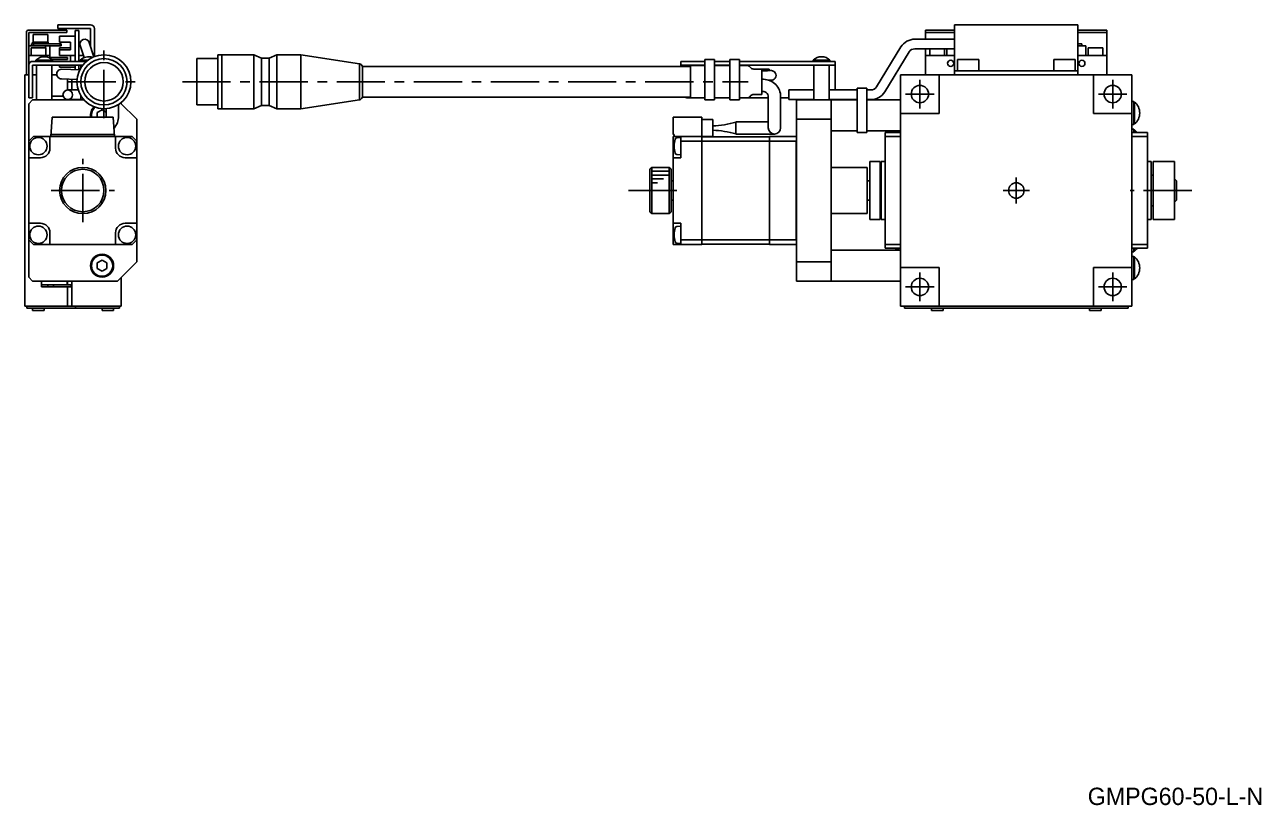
# Model space of a CAD drawing. Extents: x -215 to 417, y 17 to 265.
# Drawn here: x 96.4 to 417, y 16.9 to 219.4 of the extents above; entities that cross this region are included whole.
import ezdxf

# ---------------------------------------------------------------- set-up
doc = ezdxf.new("R2010")
doc.units = 0
doc.header["$LTSCALE"] = 10
doc.linetypes.add('CENTER', pattern=[2, 1.25, -0.25, 0.25, -0.25])
doc.layers.add('1', color=7, linetype='CONTINUOUS')
doc.styles.get("Standard").update_dxf_attribs({"font": 'FGP教科書体NT-M'})

msp = doc.modelspace()

# ---------------------------------------------------------------- linework, layer by layer
at = {"layer": '1', "color": 7, "linetype": 'CONTINUOUS'}
for p, q in [((113.482017, 219.401288), (104.982017, 219.401288)), ((104.982017, 218.401288), (104.982017, 219.401288)), ((104.982017, 218.401288), (113.482017, 218.401288)), ((113.482017, 218.401288), (113.482017, 213.829848)), ((114.482017, 211.139636), (114.482017, 218.401288)), ((337.516398, 206.401288), (337.516398, 219.401288)), ((337.516398, 219.401288), (369.516398, 219.401288)), ((369.516398, 206.401288), (369.516398, 219.401288)), ((96.882017, 217.501288), (96.882017, 206.401288)), ((97.382017, 218.001288), (107.382017, 218.001288)), ((97.482017, 217.401288), (107.382017, 217.401288)), ((97.482017, 217.401288), (97.482017, 200.401288)), ((98.482017, 214.901288), (102.482017, 214.901288)), ((98.482017, 214.901288), (98.482017, 214.401288)), ((102.382017, 216.901288), (98.582017, 216.901288)), ((98.582017, 216.901288), (98.582017, 214.901288)), ((102.382017, 214.901288), (102.382017, 216.901288)), ((102.482017, 214.401288), (102.482017, 214.901288)), ((109.482017, 216.401288), (105.482017, 216.401288)), ((105.482017, 216.401288), (105.482017, 214.901288)), ((105.482017, 214.901288), (108.282017, 214.901288)), ((107.382017, 217.401288), (107.382017, 218.001288)), ((108.282017, 214.901288), (108.282017, 212.901288)), ((109.482017, 217.901288), (109.482017, 209.901288)), ((110.482017, 217.901288), (109.482017, 217.901288)), ((110.482017, 217.901288), (110.482017, 209.901288)), ((337.516398, 215.651288), (327.248449, 215.651288)), ((330.016398, 218.001288), (330.016398, 215.651288)), ((330.016398, 218.001288), (337.516398, 218.001288)), ((330.016398, 217.401288), (337.516398, 217.401288)), ((369.516398, 218.001288), (377.016398, 218.001288)), ((369.516398, 217.401288), (377.016398, 217.401288)), ((377.016398, 218.001288), (377.016398, 206.401288)), ((97.482017, 213.901288), (105.86094, 213.901288)), ((98.082017, 213.401288), (101.882017, 213.401288)), ((98.082017, 213.401288), (98.082017, 211.401288)), ((98.156126, 213.901288), (98.156126, 214.401288)), ((98.156126, 214.401288), (105.86094, 214.401288)), ((98.706813, 213.901288), (98.706813, 214.401288)), ((101.835892, 213.901288), (101.835892, 213.401288)), ((101.882017, 211.401288), (101.882017, 213.401288)), ((102.982017, 210.699364), (102.982017, 213.901288)), ((108.282017, 213.401288), (105.482017, 213.401288)), ((105.482017, 213.401288), (105.482017, 211.401288)), ((108.282017, 212.901288), (105.482017, 212.901288)), ((105.600467, 213.901288), (105.600467, 214.401288)), ((105.86094, 213.901288), (105.86094, 214.401288)), ((110.793196, 214.015017), (111.816496, 210.865625)), ((114.37035, 211.095839), (113.170838, 214.787559)), ((147.516403, 211.601287), (146.516401, 211.601287)), ((146.516401, 211.601287), (146.516401, 197.601289)), ((147.566403, 211.601287), (147.516403, 211.551287)), ((147.516403, 211.601287), (147.516403, 197.601289)), ((155.823403, 211.601287), (147.566403, 211.601287)), ((147.566403, 211.601287), (147.566403, 197.601289)), ((157.823403, 210.751288), (155.823403, 211.601287)), ((155.823403, 211.601287), (155.823403, 197.601289)), ((161.823403, 211.601287), (159.823403, 210.751288)), ((168.016402, 211.601287), (161.823403, 211.601287)), ((161.823403, 211.601287), (161.823403, 197.601289)), ((183.250384, 209.285614), (168.016402, 211.601287)), ((168.016402, 211.601287), (168.016402, 197.601289)), ((323.58185, 213.623363), (317.313901, 203.298307)), ((319.450946, 202.000988), (325.718895, 212.326044)), ((327.248449, 213.151288), (337.516398, 213.151288)), ((330.016398, 213.151288), (330.016398, 206.401288)), ((331.116398, 213.151288), (331.116398, 211.401288)), ((334.916398, 211.401288), (334.916398, 213.151288)), ((335.516398, 213.151288), (335.516398, 211.401288)), ((370.540849, 214.401288), (369.516398, 214.401288)), ((371.516398, 213.901288), (369.516398, 213.901288)), ((370.540849, 214.401288), (370.540849, 213.901288)), ((371.516398, 213.901288), (371.516398, 211.401288)), ((372.116398, 213.401288), (372.116398, 211.401288)), ((372.116398, 213.401288), (375.916398, 213.401288)), ((375.916398, 211.401288), (375.916398, 213.401288)), ((97.482017, 211.401288), (102.982017, 211.401288)), ((97.532017, 211.401288), (97.532017, 209.213539)), ((112.409273, 209.901288), (98.482017, 209.901288)), ((98.482017, 208.901288), (111.458432, 208.901288)), ((98.482017, 208.901288), (98.482017, 200.401288)), ((99.332017, 210.193536), (99.332017, 209.901288)), ((99.332017, 210.193536), (103.632017, 210.193536)), ((99.482017, 208.901288), (99.482017, 199.901288)), ((107.482017, 210.901288), (102.982017, 210.901288)), ((107.482017, 210.401288), (103.408153, 210.401288)), ((103.482017, 199.901288), (103.482017, 208.901288)), ((103.632017, 209.901288), (103.632017, 210.193536)), ((105.482017, 211.401288), (109.482017, 211.401288)), ((105.482017, 208.901288), (105.482017, 208.401288)), ((105.482017, 208.401288), (109.482017, 208.401288)), ((107.482017, 210.401288), (107.482017, 210.901288)), ((108.282017, 211.401288), (108.282017, 209.901288)), ((109.482017, 208.901288), (109.482017, 207.729827)), ((111.642448, 211.401288), (110.482017, 211.401288)), ((110.482017, 208.901288), (110.482017, 207.694907)), ((110.832017, 210.193536), (110.832017, 209.901288)), ((110.832017, 210.193536), (112.771702, 210.193536)), ((110.982017, 208.901288), (110.982017, 208.206838)), ((146.516401, 210.601286), (141.0164, 210.601286)), ((141.0164, 210.601286), (141.0164, 198.60129)), ((159.823403, 210.751288), (157.823403, 210.751288)), ((157.823403, 210.751288), (157.823403, 198.451288)), ((159.823403, 210.751288), (159.823403, 198.451288)), ((183.250384, 209.285614), (183.250384, 199.916963)), ((269.016402, 208.601288), (183.974058, 208.601288)), ((183.974058, 208.601288), (183.974058, 200.601288)), ((266.516398, 208.601288), (266.516398, 209.901288)), ((272.766398, 209.901288), (266.516398, 209.901288)), ((272.766402, 208.901288), (266.516398, 208.901288)), ((272.766402, 208.801288), (269.016402, 208.801288)), ((269.016402, 208.801288), (269.016402, 200.401288)), ((272.766402, 199.901288), (272.766402, 210.401288)), ((272.766402, 210.401288), (275.266402, 210.401288)), ((279.266398, 209.901288), (275.266398, 209.901288)), ((275.266402, 199.901288), (275.266402, 210.401288)), ((279.266402, 208.901288), (275.266402, 208.901288)), ((279.266402, 208.801288), (275.266402, 208.801288)), ((279.266402, 199.901288), (279.266402, 210.401288)), ((279.266402, 210.401288), (281.766402, 210.401288)), ((281.766398, 209.901288), (306.516398, 209.901288)), ((281.766402, 199.901288), (281.766402, 210.401288)), ((306.516398, 208.901288), (281.766402, 208.901288)), ((283.702188, 208.801288), (281.766402, 208.801288)), ((284.723508, 208.194181), (284.409295, 208.508395)), ((300.866398, 210.193536), (300.866398, 209.901288)), ((300.866398, 210.193536), (305.166398, 210.193536)), ((301.016398, 208.901288), (301.016398, 199.901288)), ((305.016398, 199.901288), (305.016398, 208.901288)), ((305.166398, 209.901288), (305.166398, 210.193536)), ((306.516398, 202.473063), (306.516398, 209.901288)), ((330.016398, 211.401288), (337.516398, 211.401288)), ((338.266398, 210.401288), (338.266398, 207.401288)), ((338.266398, 210.401288), (343.766398, 210.401288)), ((343.766398, 207.401288), (343.766398, 210.401288)), ((363.266398, 210.401288), (363.266398, 207.401288)), ((363.266398, 210.401288), (368.766398, 210.401288)), ((368.766398, 207.401288), (368.766398, 210.401288)), ((377.016398, 211.401288), (369.516398, 211.401288)), ((96.432017, 206.401288), (96.432017, 146.401288)), ((97.482017, 206.401288), (96.432017, 206.401288)), ((98.482017, 206.401288), (99.482017, 206.401288)), ((104.748121, 206.401288), (103.482017, 206.401288)), ((105.938393, 205.35205), (110.008527, 205.209917)), ((110.698997, 207.68733), (106.025641, 207.850527)), ((107.506602, 202.469291), (107.506602, 205.297287)), ((108.618962, 205.258442), (108.618962, 202.473063)), ((287.516398, 207.901288), (285.430615, 207.901288)), ((287.894546, 207.851288), (287.51636, 207.848817)), ((287.516398, 207.901288), (287.516398, 201.301288)), ((290.030484, 207.515277), (287.516398, 207.756342)), ((288.971482, 207.474148), (287.516398, 207.474148)), ((287.99732, 205.249817), (287.516398, 205.249817)), ((289.466398, 207.851288), (287.894546, 207.851288)), ((289.79198, 207.491415), (288.97148, 207.474148)), ((289.466398, 207.569365), (289.466398, 207.851288)), ((323.516398, 206.401288), (383.516398, 206.401288)), ((323.516398, 146.401288), (323.516398, 206.401288)), ((333.516398, 196.401288), (333.516398, 206.401288)), ((337.516398, 207.401288), (369.516398, 207.401288)), ((373.516398, 206.401288), (373.516398, 196.401288)), ((383.516398, 206.401288), (383.516398, 146.401288)), ((110.313386, 202.473063), (107.603628, 202.473063)), ((287.516398, 202.049817), (287.99732, 202.049817)), ((287.99732, 202.049817), (288.126439, 202.04185)), ((287.99732, 202.049817), (288.126439, 202.04185)), ((288.126439, 202.04185), (288.265464, 202.015144)), ((288.126439, 202.04185), (288.265464, 202.015144)), ((288.265464, 202.015144), (288.397918, 201.971247)), ((288.265464, 202.015144), (288.397918, 201.971247)), ((294.516398, 199.973063), (294.516398, 202.473063)), ((301.016398, 202.473063), (294.516398, 202.473063)), ((305.016398, 202.473063), (312.266398, 202.473063)), ((314.766398, 202.973063), (312.266398, 202.973063)), ((312.266398, 202.973063), (312.266398, 191.401288)), ((314.766398, 202.973063), (314.766398, 191.401288)), ((315.784347, 202.473063), (314.766398, 202.473063)), ((98.482017, 200.401288), (97.482017, 200.401288)), ((98.482017, 199.901288), (97.482017, 198.901288)), ((97.482017, 153.901288), (97.482017, 198.901288)), ((98.482017, 199.901288), (111.794533, 199.901288)), ((103.482017, 200.901288), (106.395753, 200.901288)), ((106.410194, 200.851288), (103.482017, 200.851288)), ((107.456582, 199.901288), (107.456582, 199.981742)), ((107.528667, 199.975312), (107.528667, 199.901288)), ((107.603628, 199.973063), (110.982017, 199.973063)), ((108.618962, 199.973063), (108.618962, 199.901288)), ((110.982017, 200.995739), (110.982017, 199.901288)), ((125.482017, 194.901288), (121.295264, 199.088042)), ((121.432017, 198.951288), (121.432017, 199.197818)), ((168.016402, 197.601289), (183.250384, 199.916963)), ((183.974058, 200.601288), (269.016402, 200.601288)), ((268.516398, 200.401288), (272.766398, 200.401288)), ((272.766402, 199.901288), (275.266402, 199.901288)), ((275.266398, 200.401288), (279.266398, 200.401288)), ((279.266402, 199.901288), (281.766402, 199.901288)), ((281.766398, 200.401288), (289.216398, 200.401288)), ((284.409295, 200.694181), (284.723508, 201.008395)), ((285.430615, 201.301288), (287.516398, 201.301288)), ((288.397918, 201.971247), (288.521274, 201.912594)), ((288.397918, 201.971247), (288.521274, 201.912594)), ((288.521274, 201.912594), (288.634522, 201.841544)), ((288.521274, 201.912594), (288.634522, 201.841544)), ((289.216398, 200.649817), (289.216398, 192.649817)), ((292.416398, 192.649817), (292.416398, 200.649817)), ((294.516398, 200.401288), (292.416398, 200.401288)), ((294.516398, 199.973063), (301.016398, 199.973063)), ((312.266398, 199.901288), (296.516398, 199.901288)), ((296.516398, 152.901288), (296.516398, 199.901288)), ((312.266398, 199.973063), (305.016398, 199.973063)), ((305.516398, 199.901288), (305.516398, 152.901288)), ((314.766398, 199.973063), (315.784347, 199.973063)), ((323.516398, 199.901288), (314.766398, 199.901288)), ((384.016398, 199.501288), (383.516398, 199.501288)), ((384.016398, 193.501288), (384.016398, 199.501288)), ((384.175953, 199.351288), (384.016398, 199.351288)), ((384.175953, 193.651288), (384.175953, 199.351288)), ((115.232017, 196.622976), (116.482017, 197.344664)), ((115.232017, 195.401288), (115.232017, 196.622976)), ((116.482017, 197.344664), (117.546558, 196.730051)), ((117.546558, 197.624091), (117.546558, 195.649817)), ((120.746558, 195.649817), (120.746558, 198.699744)), ((141.0164, 198.60129), (146.516401, 198.60129)), ((146.516401, 197.601289), (147.516403, 197.601289)), ((147.516403, 197.651289), (147.566403, 197.601289)), ((147.566403, 197.601289), (155.823403, 197.601289)), ((155.823403, 197.601289), (157.823403, 198.451288)), ((157.823403, 198.451288), (159.823403, 198.451288)), ((159.823403, 198.451288), (161.823403, 197.601289)), ((161.823403, 197.601289), (168.016402, 197.601289)), ((323.516398, 196.401288), (333.516398, 196.401288)), ((373.516398, 196.401288), (383.516398, 196.401288)), ((103.232017, 190.401288), (103.581647, 195.401288)), ((119.382383, 195.401288), (103.581651, 195.401288)), ((119.382377, 195.401288), (119.732017, 190.401288)), ((125.482017, 194.901288), (125.482017, 157.901288)), ((272.016398, 195.401288), (264.516398, 195.401288)), ((264.516398, 190.901288), (264.516398, 195.401288)), ((272.016398, 162.401288), (272.016398, 195.401288)), ((272.016398, 194.801288), (274.816398, 194.801288)), ((274.816398, 194.801288), (274.816398, 190.401288)), ((289.216398, 194.249817), (280.816398, 194.249817)), ((280.816398, 194.249817), (280.816398, 191.049817)), ((305.516398, 194.901288), (296.516398, 194.901288)), ((383.516398, 193.501288), (384.016398, 193.501288)), ((384.016398, 193.651288), (384.175953, 193.651288)), ((98.682017, 190.401288), (97.482017, 189.201288)), ((124.282017, 190.401288), (98.682017, 190.401288)), ((102.982017, 190.401288), (102.982017, 187.401288)), ((119.697053, 190.901288), (103.26698, 190.901288)), ((119.982017, 187.401288), (119.982017, 190.401288)), ((125.482017, 189.201288), (124.282017, 190.401288)), ((264.516398, 190.901288), (264.816398, 190.901288)), ((264.516398, 190.401288), (274.816398, 190.401288)), ((264.516398, 162.401288), (264.516398, 190.401288)), ((264.816398, 190.901288), (264.816398, 190.401288)), ((266.516398, 190.151288), (265.531118, 190.065087)), ((266.516398, 184.901288), (266.516398, 190.401288)), ((272.016398, 189.201288), (266.516398, 189.201288)), ((289.516398, 190.301288), (272.016398, 190.301288)), ((289.516398, 189.159867), (272.016398, 189.159867)), ((280.816398, 191.049817), (290.816398, 191.049817)), ((289.516398, 190.401288), (296.416398, 190.401288)), ((289.516398, 162.401288), (289.516398, 190.401288)), ((289.516398, 189.201288), (296.466398, 189.201288)), ((296.516398, 190.301288), (296.416398, 190.401288)), ((296.466398, 189.201288), (296.516398, 189.251288)), ((296.466398, 163.601288), (296.466398, 189.201288)), ((305.516398, 191.901288), (312.266398, 191.901288)), ((312.266398, 191.401288), (314.766398, 191.401288)), ((314.766398, 191.901288), (323.516398, 191.901288)), ((319.516398, 191.401288), (323.516398, 191.401288)), ((319.516398, 161.401288), (319.516398, 191.401288)), ((323.516398, 190.401288), (319.516398, 190.401288)), ((322.856843, 191.901288), (322.856843, 191.401288)), ((323.016398, 191.901288), (323.016398, 191.401288)), ((384.016398, 192.301288), (383.516398, 192.301288)), ((383.516398, 191.401288), (387.516398, 191.401288)), ((387.516398, 190.401288), (383.516398, 190.401288)), ((384.016398, 192.301288), (384.016398, 191.401288)), ((384.175953, 192.151288), (384.016398, 192.151288)), ((384.175953, 192.151288), (384.175953, 191.401288)), ((387.516398, 161.401288), (387.516398, 191.401288)), ((100.482017, 184.901288), (97.482017, 184.901288)), ((125.482017, 184.901288), (122.482017, 184.901288)), ((264.516398, 184.901288), (266.516398, 184.901288)), ((265.531118, 185.737489), (266.516398, 185.651288)), ((315.516398, 168.901288), (315.516398, 183.901288)), ((318.216398, 183.901288), (315.516398, 183.901288)), ((318.216398, 168.901288), (318.216398, 183.901288)), ((318.516398, 168.901288), (318.516398, 183.901288)), ((319.516398, 183.901288), (318.516398, 183.901288)), ((388.516398, 183.901288), (387.516398, 183.901288)), ((388.516398, 183.901288), (388.516398, 168.901288)), ((389.016398, 168.901288), (389.016398, 183.901288)), ((394.516398, 183.901288), (389.016398, 183.901288)), ((394.516398, 168.901288), (394.516398, 183.901288)), ((259.016398, 182.401288), (258.516398, 181.901288)), ((258.516398, 170.901288), (258.516398, 181.901288)), ((263.516398, 182.401288), (259.016398, 182.401288)), ((259.016398, 182.401288), (259.016398, 170.401288)), ((264.016398, 181.901288), (263.516398, 182.401288)), ((263.516398, 170.401288), (263.516398, 182.401288)), ((264.016398, 181.901288), (264.016398, 170.901288)), ((314.816398, 182.401288), (305.516398, 182.401288)), ((314.816398, 170.401288), (314.816398, 182.401288)), ((318.516398, 180.401288), (318.216398, 180.401288)), ((389.016398, 180.401288), (388.516398, 180.401288)), ((264.516398, 178.901288), (264.016398, 178.901288)), ((315.516398, 178.901288), (314.816398, 178.901288)), ((395.016398, 178.901288), (394.516398, 179.401288)), ((395.016398, 178.901288), (395.016398, 173.901288)), ((264.016398, 173.901288), (264.516398, 173.901288)), ((314.816398, 173.901288), (315.516398, 173.901288)), ((394.516398, 173.401288), (395.016398, 173.901288)), ((258.516398, 170.901288), (259.016398, 170.401288)), ((259.016398, 170.401288), (263.516398, 170.401288)), ((263.516398, 170.401288), (264.016398, 170.901288)), ((305.516398, 170.401288), (314.816398, 170.401288)), ((318.216398, 172.401288), (318.516398, 172.401288)), ((388.516398, 172.401288), (389.016398, 172.401288)), ((97.482017, 167.901288), (100.482017, 167.901288)), ((122.482017, 167.901288), (125.482017, 167.901288)), ((264.516398, 167.901288), (266.516398, 167.901288)), ((266.516398, 167.151288), (265.531118, 167.065087)), ((266.516398, 162.401288), (266.516398, 167.901288)), ((315.516398, 168.901288), (318.216398, 168.901288)), ((318.516398, 168.901288), (319.516398, 168.901288)), ((387.516398, 168.901288), (388.516398, 168.901288)), ((389.016398, 168.901288), (394.516398, 168.901288)), ((97.482017, 163.601288), (98.682017, 162.401288)), ((102.982017, 165.401288), (102.982017, 162.401288)), ((119.982017, 162.401288), (119.982017, 165.401288)), ((124.282017, 162.401288), (125.482017, 163.601288)), ((272.016398, 163.601288), (266.516398, 163.601288)), ((289.516398, 163.64271), (272.016398, 163.64271)), ((289.516398, 163.601288), (296.466398, 163.601288)), ((296.516398, 163.551288), (296.466398, 163.601288)), ((98.682017, 162.401288), (124.282017, 162.401288)), ((264.516398, 162.401288), (272.016398, 162.401288)), ((265.531118, 162.737489), (266.516398, 162.651288)), ((289.516398, 162.501288), (272.016398, 162.501288)), ((289.516398, 162.401288), (296.416398, 162.401288)), ((296.416398, 162.401288), (296.516398, 162.501288)), ((323.516398, 160.901288), (305.516398, 160.901288)), ((319.516398, 162.401288), (323.516398, 162.401288)), ((323.516398, 161.401288), (319.516398, 161.401288)), ((322.856843, 160.901288), (322.856843, 161.401288)), ((323.016398, 160.901288), (323.016398, 161.401288)), ((383.516398, 162.401288), (387.516398, 162.401288)), ((387.516398, 161.401288), (383.516398, 161.401288)), ((383.516398, 160.501288), (384.016398, 160.501288)), ((384.016398, 160.501288), (384.016398, 161.401288)), ((384.016398, 160.651288), (384.175953, 160.651288)), ((384.175953, 160.651288), (384.175953, 161.401288)), ((115.232017, 157.622976), (116.482017, 158.344664)), ((115.232017, 156.1796), (115.232017, 157.622976)), ((116.482017, 158.344664), (117.732017, 157.622976)), ((117.732017, 157.622976), (117.732017, 156.1796)), ((120.482017, 152.901288), (125.482017, 157.901288)), ((296.516398, 157.901288), (305.516398, 157.901288)), ((384.016398, 159.301288), (383.516398, 159.301288)), ((384.016398, 159.301288), (384.016398, 153.301288)), ((384.175953, 159.151288), (384.016398, 159.151288)), ((384.175953, 159.151288), (384.175953, 153.451288)), ((97.482017, 153.901288), (98.482017, 152.901288)), ((116.482017, 155.457913), (115.232017, 156.1796)), ((117.732017, 156.1796), (116.482017, 155.457913)), ((333.516398, 156.401288), (323.516398, 156.401288)), ((333.516398, 146.401288), (333.516398, 156.401288)), ((373.516398, 156.401288), (373.516398, 146.401288)), ((383.516398, 156.401288), (373.516398, 156.401288)), ((120.482017, 152.901288), (98.482017, 152.901288)), ((100.740657, 151.401288), (100.740657, 152.901288)), ((108.618962, 151.401288), (100.740657, 151.401288)), ((100.764816, 151.907552), (100.764816, 152.901288)), ((100.790634, 151.951288), (100.764816, 151.907552)), ((108.618962, 151.901288), (100.768272, 151.901288)), ((100.790634, 152.901288), (100.790634, 151.951288)), ((100.790634, 151.951288), (107.456582, 151.951288)), ((102.499037, 151.901288), (102.46217, 151.401288)), ((103.917002, 151.401288), (103.8854, 151.901288)), ((107.456582, 151.951288), (107.456582, 152.901288)), ((107.456582, 151.951288), (107.528667, 151.906364)), ((107.506602, 146.401288), (107.506602, 151.401288)), ((107.528667, 152.901288), (107.528667, 151.906364)), ((108.482017, 151.401288), (108.482017, 151.901288)), ((108.618962, 152.901288), (108.618962, 146.401288)), ((121.432017, 146.401288), (121.432017, 153.851288)), ((296.516398, 152.901288), (323.516398, 152.901288)), ((383.516398, 153.301288), (384.016398, 153.301288)), ((384.016398, 153.451288), (384.175953, 153.451288)), ((96.432017, 146.401288), (121.432017, 146.401288)), ((96.982017, 146.401288), (96.982017, 145.901288)), ((120.982017, 145.901288), (96.982017, 145.901288)), ((98.482017, 145.901288), (98.482017, 145.301288)), ((101.482017, 145.301288), (98.482017, 145.301288)), ((101.482017, 145.301288), (101.482017, 145.901288)), ((109.606897, 146.401288), (109.606897, 145.901288)), ((116.482017, 145.901288), (116.482017, 145.301288)), ((119.482017, 145.301288), (116.482017, 145.301288)), ((119.482017, 145.301288), (119.482017, 145.901288)), ((120.982017, 146.401288), (120.982017, 145.901288)), ((383.516398, 146.401288), (323.516398, 146.401288)), ((324.516398, 146.401288), (324.516398, 145.901288)), ((382.516398, 145.901288), (324.516398, 145.901288)), ((331.516398, 145.901288), (331.516398, 145.301288)), ((334.516398, 145.301288), (331.516398, 145.301288)), ((334.516398, 145.301288), (334.516398, 145.901288)), ((372.516398, 145.901288), (372.516398, 145.301288)), ((375.516398, 145.301288), (372.516398, 145.301288)), ((375.516398, 145.301288), (375.516398, 145.901288)), ((382.516398, 146.401288), (382.516398, 145.901288))]:
    msp.add_line(p, q, dxfattribs=at)
at = {"layer": '1', "color": 4, "linetype": 'CENTER'}
for p, q in [((116.982017, 195.201289), (116.982017, 214.001287)), ((107.582018, 204.601288), (126.382016, 204.601288)), ((137.313694, 204.601288), (283.983617, 204.601288)), ((328.516398, 197.701288), (328.516398, 205.101288)), ((378.516398, 197.701288), (378.516398, 205.101288)), ((324.816398, 201.401288), (332.216398, 201.401288)), ((374.816398, 201.401288), (382.216398, 201.401288)), ((111.482017, 168.201288), (111.482017, 184.601288)), ((353.516398, 173.001288), (353.516398, 179.801288)), ((103.282017, 176.401288), (119.682017, 176.401288)), ((253.016399, 176.401288), (268.016399, 176.401288)), ((350.116398, 176.401288), (356.916398, 176.401288)), ((399.038024, 176.401288), (383.016399, 176.401288)), ((328.516398, 147.701288), (328.516398, 155.101288)), ((378.516398, 147.701288), (378.516398, 155.101288)), ((324.816398, 151.401288), (332.216398, 151.401288)), ((374.816398, 151.401288), (382.216398, 151.401288))]:
    msp.add_line(p, q, dxfattribs=at)
at = {"layer": '1', "color": 9, "linetype": 'CONTINUOUS'}
for p, q in [((263.516398, 181.401288), (259.016398, 181.401288)), ((263.516398, 180.401288), (259.016398, 180.401288)), ((262.016398, 179.401288), (259.016398, 179.401288)), ((260.516398, 178.401288), (259.016398, 178.401288)), ((102.432017, 151.401288), (102.432017, 151.901288))]:
    msp.add_line(p, q, dxfattribs=at)
at = {"layer": '1', "color": 7, "linetype": 'CONTINUOUS'}
for centre, radius in [((116.982017, 204.601288), 6.999999), ((116.982017, 204.601288), 5.999998), ((116.982017, 204.601288), 5), ((336.516398, 209.401288), 0.8), ((370.516398, 209.401288), 0.8), ((107.603628, 201.223063), 1.25), ((328.516398, 201.401288), 2.25), ((378.516398, 201.401288), 2.25), ((99.982017, 187.901288), 2.25), ((122.982017, 187.901288), 2.25), ((111.482017, 176.401288), 6), ((111.482017, 176.401288), 5.5), ((353.516398, 176.401288), 2), ((99.982017, 164.901288), 2.25), ((122.982017, 164.901288), 2.25), ((116.482017, 156.901288), 3), ((116.482017, 156.901288), 2.75), ((328.516398, 151.401288), 2.25), ((378.516398, 151.401288), 2.25)]:
    msp.add_circle(centre, radius, dxfattribs=at)
for centre, radius, start, end in [((113.482017, 218.401288), 1, 0, 90), ((97.382017, 217.501288), 0.5, 90, 180), ((111.982017, 214.401288), 1.25, 18, 198), ((327.223002, 211.36863), 4.282733, 89.659559, 148.232714), ((327.220956, 211.372142), 1.779358, 89.114705, 147.581931), ((98.482017, 208.901288), 1, 90, 180), ((101.482017, 208.101288), 3, 44.220044, 135.779956), ((112.982017, 208.101288), 3, 70.434043, 135.779956), ((183.016401, 208.313371), 1.000002, 16.733256, 76.468302), ((283.702188, 207.801288), 1, 45, 90), ((303.016398, 208.101288), 3, 44.220044, 135.779956), ((105.982017, 206.601288), 1.25, 88, 268), ((285.430615, 208.901288), 1, 225, 270), ((287.908786, 200.74213), 4.508557, 358.826795, 88.874813), ((289.928309, 206.160549), 1.358575, 64.15883439, 85.68686298), ((289.928309, 206.160549), 1.358575, 64.15883439, 85.68686298), ((289.969377, 206.258976), 1.252104, 292.21174034, 63.88701172), ((289.969377, 206.258976), 1.252104, 292.21174034, 63.88701172), ((289.628026, 207.703745), 2.728427, 267.06092483, 287.3730147), ((289.628026, 207.703745), 2.728427, 267.06092483, 287.3730147), ((315.809794, 204.25572), 4.282733, 269.659559, 328.232714), ((315.81184, 204.252208), 1.779358, 269.114705, 327.581931), ((183.016401, 200.889205), 1.000002, 283.531698, 343.266744), ((268.516398, 202.401288), 2, 244.158067, 270), ((283.702188, 201.401288), 1, 270, 315), ((285.430615, 200.301288), 1, 90, 135), ((287.76052, 200.676884), 1.45613, 358.93492537, 53.11414932), ((287.76052, 200.676884), 1.45613, 358.93492537, 53.11414932), ((381.816398, 196.501288), 3.7, 309.621835, 50.378165), ((116.482017, 195.901288), 3, 133.288337, 189.594068), ((116.482017, 195.901288), 2.75, 130.66719, 190.475682), ((116.146558, 195.649817), 1.4, 349.774609, 0), ((116.146558, 195.649817), 4.6, 318.263397, 0), ((273.402495, 221.739626), 28.615444, 272.832165, 285.015922), ((290.816398, 192.649817), 1.6, 180, 0), ((270.816398, 187.901288), 6, 162.370845, 197.629155), ((265.574696, 189.56699), 0.5, 95, 162.370845), ((273.669325, 165.162225), 26.90568, 74.595351, 87.556562), ((325.216398, 189.301288), 3.7, 135.355754, 145.419222), ((381.816398, 189.301288), 3.7, 34.580778, 50.378165), ((100.482017, 187.401288), 2.5, 270, 0), ((122.482017, 187.401288), 2.5, 180, 270), ((265.574696, 186.235586), 0.5, 197.629155, 265), ((100.482017, 165.401288), 2.5, 0, 90), ((122.482017, 165.401288), 2.5, 90, 180), ((270.816398, 164.901288), 6, 162.370845, 197.629155), ((265.574696, 166.56699), 0.5, 95, 162.370845), ((265.574696, 163.235586), 0.5, 197.629155, 265), ((325.216398, 163.501288), 3.7, 214.580778, 224.644246), ((381.816398, 163.501288), 3.7, 309.621835, 325.419222), ((381.816398, 156.301288), 3.7, 309.621835, 50.378165), ((46.482017, 121.951288), 62, 28.885743, 28.892354), ((46.482017, 121.951288), 68, 26.132033, 26.136797)]:
    msp.add_arc(centre, radius, start, end, dxfattribs=at)

# ---------------------------------------------------------------- texts
at = {"layer": '1', "color": 7}
msp.add_text('GMPG60-50-L-N', height=4.5, dxfattribs=at).set_placement((372.046875, 16.993359))

doc.saveas('drawing.dxf')
